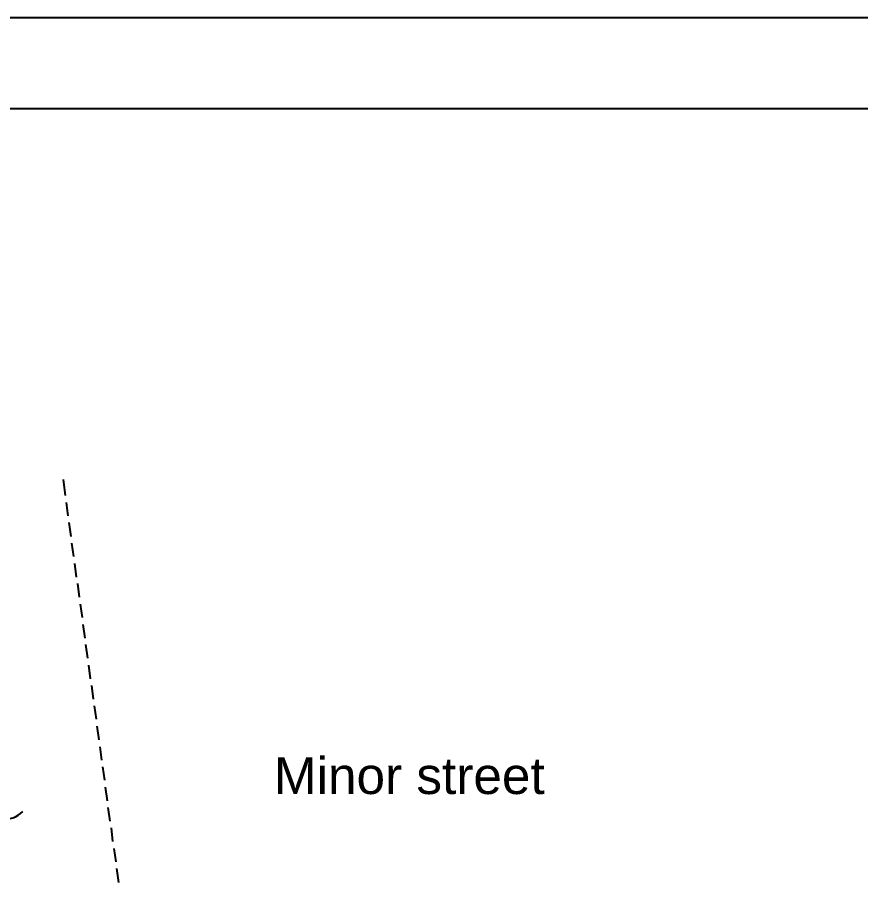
# Model space of a CAD drawing. Header units: millimetres. Extents: x -160 to 389, y -61 to 142.
# Drawn here: x 50.9 to 114.3, y 77.1 to 142.4 of the extents above; entities that cross this region are included whole.
import ezdxf

# ---------------------------------------------------------------- set-up
doc = ezdxf.new("R2010")
doc.units = ezdxf.units.MM
for name, color, linetype in [('PDF_0', 7, 'Continuous'), ('PDF_Text', 7, 'Continuous'), ('PDF_xref_Boundary$lines$(UV_map)$GR-10', 8, 'Continuous'), ('PDF_xref_Boundary$lines$(UV_map)$TX-11', 8, 'Continuous')]:
    doc.layers.add(name, color=color, linetype=linetype)
doc.styles.add('PDF ArialMT', font='arial.ttf')

msp = doc.modelspace()

# ---------------------------------------------------------------- linework, layer by layer
at = {"layer": 'PDF_0', "lineweight": 25}
msp.add_lwpolyline([(-159.948, 142.439), (245.156, 142.439)], dxfattribs=at)
msp.add_lwpolyline([(-153.116, 135.577), (238.324, 135.577), (238.324, -54.619), (-153.116, -54.619)], close=True, dxfattribs=at)
at = {"layer": 'PDF_xref_Boundary$lines$(UV_map)$GR-10', "lineweight": 25}
for points in [[(54.495, 106.475), (54.35, 107.667)], [(54.698, 104.934), (54.582, 105.952)], [(54.931, 103.393), (54.786, 104.44)], [(55.134, 101.882), (54.989, 102.899)], [(55.338, 100.341), (55.193, 101.358)], [(55.542, 98.829), (55.425, 99.846)], [(55.774, 97.288), (55.629, 98.306)], [(55.978, 95.747), (55.832, 96.765)], [(56.181, 94.235), (56.036, 95.253)], [(56.385, 92.694), (56.268, 93.712)], [(56.617, 91.154), (56.472, 92.171)], [(56.821, 89.642), (56.675, 90.659)], [(57.024, 88.101), (56.879, 89.119)], [(57.228, 86.56), (57.111, 87.578)], [(57.46, 85.048), (57.315, 86.066)], [(57.664, 83.507), (57.518, 84.525)], [(57.867, 81.967), (57.722, 83.013)], [(58.071, 80.455), (57.955, 81.472)], [(58.303, 78.914), (58.158, 79.931)], [(58.507, 77.373), (58.362, 78.42)]]:
    msp.add_lwpolyline(points, dxfattribs=at)
at = {"layer": 'PDF_xref_Boundary$lines$(UV_map)$TX-11', "lineweight": 25}
msp.add_ellipse((47.524, 95.27), major_axis=(-2.823, 13.089), ratio=0.367201, start_param=2.671872, end_param=3.353879, dxfattribs=at)

# ---------------------------------------------------------------- texts
at = {"layer": 'PDF_Text', "insert": (70.175, 85.379), "char_height": 2.76291, "attachment_point": 4, "style": 'PDF ArialMT'}
msp.add_mtext('Minor street', dxfattribs=at)

doc.saveas('drawing.dxf')
